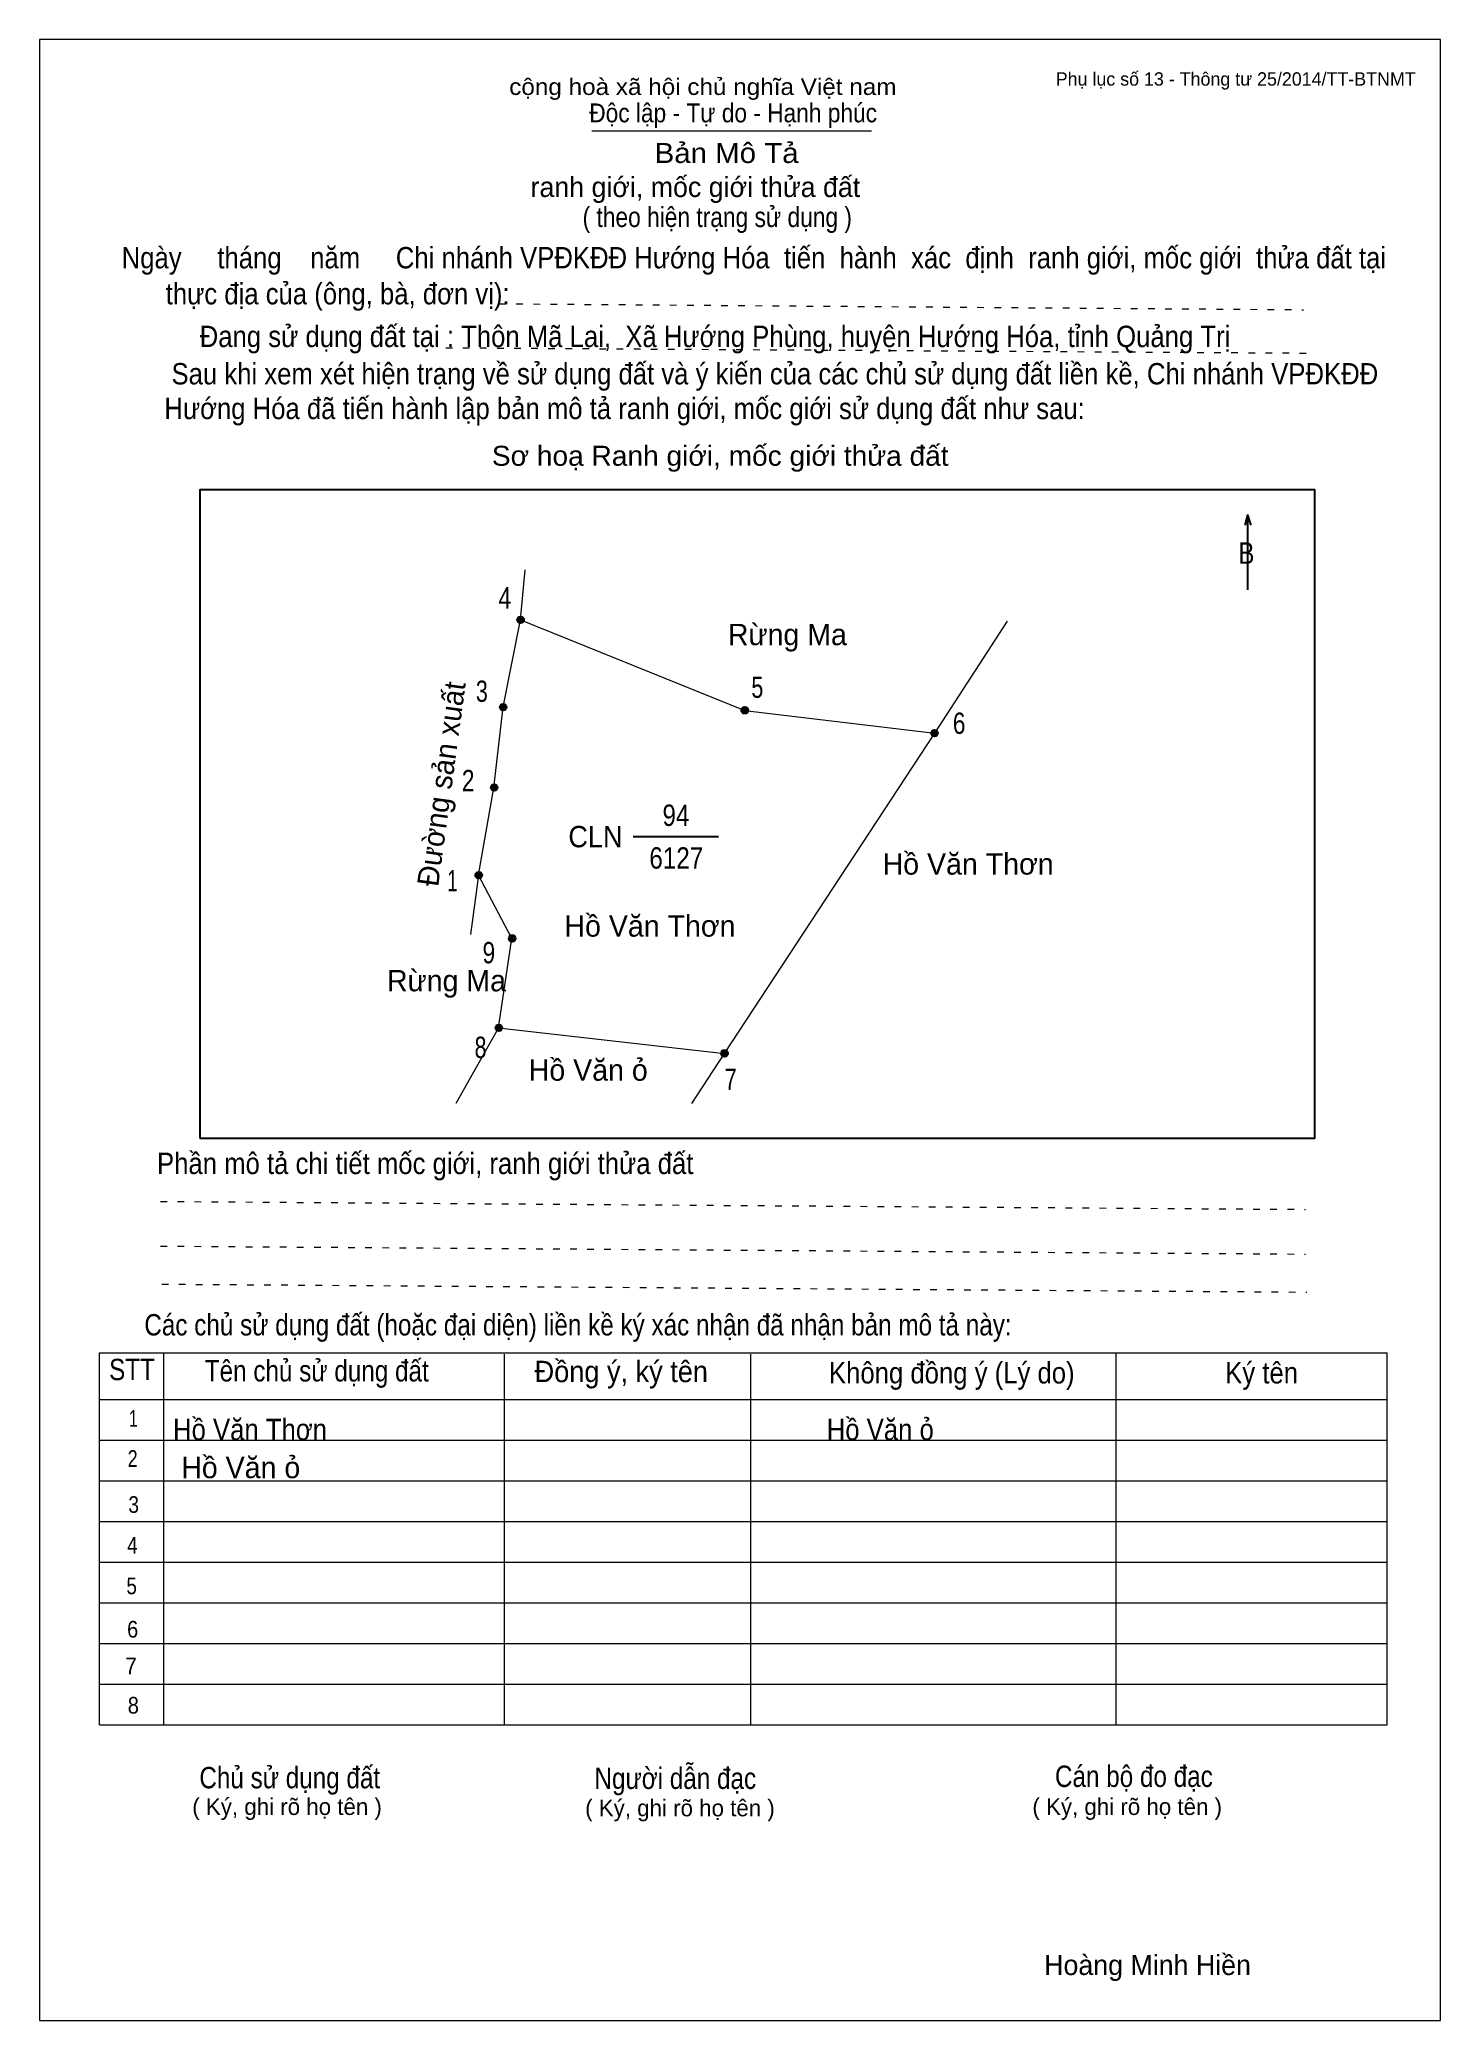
# Model space of a CAD drawing. Header units: centimetres. Extents: x 0 to 21, y 0 to 29.7.
import ezdxf
from ezdxf.enums import TextEntityAlignment as Align

# ---------------------------------------------------------------- set-up
doc = ezdxf.new("R2010")
doc.units = ezdxf.units.CM
doc.header["$LTSCALE"] = 0.13
doc.linetypes.add('DOTTED', pattern=[1.5, 0.3, -1.2])
for name, color, linetype, lineweight in [('1', 7, 'Continuous', 13), ('32', 7, 'Continuous', 25), ('33', 7, 'Continuous', 25), ('6', 7, 'Continuous', 13), ('62', 7, 'Continuous', 13)]:
    doc.layers.add(name, color=color, linetype=linetype, lineweight=lineweight)
doc.layers.add('34', color=7, linetype='Continuous')
doc.layers.add('63', color=7, linetype='Continuous')

msp = doc.modelspace()

# ---------------------------------------------------------------- hatches: boundary and pattern name
at = {"layer": '32'}
for points in [[(7.2612, 21, 1), (7.1612, 21, 1)], [(6.9991, 19.6894, 1), (6.8991, 19.6894, 1)], [(10.6205, 19.6432, 1), (10.5205, 19.6432, 1)], [(13.4669, 19.3019, 1), (13.3669, 19.3019, 1)], [(6.865, 18.4847, 1), (6.765, 18.4847, 1)], [(6.6331, 17.1708, 1), (6.5331, 17.1708, 1)], [(7.1345, 16.2242, 1), (7.0345, 16.2242, 1)], [(6.9334, 14.8835, 1), (6.8334, 14.8835, 1)], [(10.3195, 14.5, 1), (10.2195, 14.5, 1)]]:
    msp.add_hatch(color=256, dxfattribs=at).paths.add_polyline_path(points)

# ---------------------------------------------------------------- linework, layer by layer
at = {"layer": '1'}
msp.add_lwpolyline([(21, 0), (21, 29.7), (0, 29.7), (0, 0)], close=True, dxfattribs=at)
at = {"layer": '32'}
for centre in [(7.2112, 21), (6.9491, 19.6894), (10.5705, 19.6432), (13.4169, 19.3019), (6.815, 18.4847), (6.5831, 17.1708), (7.0845, 16.2242), (6.8834, 14.8835), (10.2695, 14.5)]:
    msp.add_circle(centre, 0.05, dxfattribs=at)
at = {"layer": '33'}
msp.add_line((8.9, 17.75), (10.18, 17.75), dxfattribs=at)
at = {"layer": '6'}
for p, q in [((7.21, 21), (7.28, 21.75)), ((6.58, 17.17), (6.46, 16.28)), ((6.88, 14.88), (6.24, 13.75)), ((6.88, 14.88), (10.27, 14.5))]:
    msp.add_line(p, q, dxfattribs=at)
for points in [[(6.88, 14.88), (7.08, 16.22), (6.58, 17.17), (6.81, 18.48), (6.95, 19.69), (7.21, 21)], [(7.21, 21), (10.57, 19.64), (13.42, 19.3)], [(9.78, 13.75), (10.27, 14.5), (13.42, 19.3), (14.51, 20.98)]]:
    msp.add_lwpolyline(points, dxfattribs=at)
at = {"layer": '62'}
for p, q in [((8.28, 28.33), (12.47, 28.33)), ((0.9, 10.01), (20.2, 10.01)), ((0.9, 4.43), (0.9, 10.01)), ((1.86, 4.43), (1.86, 10.01)), ((6.97, 4.43), (6.97, 9.99)), ((10.66, 4.43), (10.66, 9.99)), ((16.14, 4.43), (16.14, 10.01)), ((20.2, 4.43), (20.2, 10.01)), ((0.9, 9.31), (20.2, 9.31)), ((0.9, 8.7), (20.2, 8.7)), ((0.9, 8.09), (20.2, 8.09)), ((0.9, 7.48), (20.2, 7.48)), ((0.9, 6.87), (20.2, 6.87)), ((0.9, 6.26), (20.2, 6.26)), ((0.9, 5.65), (20.2, 5.65)), ((0.9, 5.04), (20.2, 5.04)), ((0.9, 4.43), (20.2, 4.43))]:
    msp.add_line(p, q, dxfattribs=at)
at = {"layer": '62', "linetype": 'DOTTED'}
for p, q in [((6.89, 25.74), (18.95, 25.65)), ((6.09, 25.08), (19.04, 25)), ((1.81, 12.28), (18.98, 12.16)), ((1.81, 11.61), (18.98, 11.49)), ((1.83, 11.04), (19, 10.92))]:
    msp.add_line(p, q, dxfattribs=at)
at = {"layer": '62', "lineweight": 25}
for p, q in [((18.11, 22.58), (18.11, 21.45)), ((18.11, 22.57), (18.07, 22.42)), ((18.11, 22.57), (18.16, 22.42))]:
    msp.add_line(p, q, dxfattribs=at)
msp.add_lwpolyline([(2.4, 13.23), (19.12, 13.23), (19.12, 22.95), (2.4, 22.95)], close=True, dxfattribs=at)

# ---------------------------------------------------------------- texts
at = {"layer": '32'}
for s, width, p in [('4', 0.8, (6.975, 21.17)), ('3', 0.75, (6.63, 19.77)), ('5', 0.75, (10.76, 19.83)), ('6', 0.8, (13.785, 19.29)), ('2', 0.8, (6.425, 18.43)), ('1', 0.65, (6.19, 16.93)), ('9', 0.8, (6.735, 15.85)), ('8', 0.75, (6.61, 14.43)), ('7', 0.75, (10.36, 13.95))]:
    msp.add_text(s, height=0.32, dxfattribs=dict(at, width=width)).set_placement(p, align=Align.CENTER)
at = {"layer": '33'}
for s, p in [('Rừng Ma', (11.21, 20.62)), ('Rừng Ma', (11.21, 20.62)), ('Hồ Văn Thơn', (13.92, 17.18)), ('Hồ Văn Thơn', (9.15, 16.25)), ('Rừng Ma', (6.1, 15.43)), ('Hồ Văn ỏ', (8.225, 14.09)), ('Hồ Văn ỏ', (3.015, 8.13))]:
    msp.add_text(s, height=0.32, dxfattribs=at).set_placement(p, align=Align.CENTER)
msp.add_text('Đường sản xuất', height=0.3199, rotation=82.295, dxfattribs=at).set_placement((6.1814, 18.5186), align=Align.CENTER)
at = {"layer": '33', "width": 0.85}
for s, p in [('94', (9.54, 17.91)), ('6127', (9.545, 17.27))]:
    msp.add_text(s, height=0.32, dxfattribs=at).set_placement(p, align=Align.CENTER)
at = {"layer": '33', "width": 0.95}
msp.add_text('CLN', height=0.32, dxfattribs=at).set_placement((8.74, 17.59), align=Align.RIGHT)
at = {"layer": '34', "width": 0.9}
for s, p in [('Hồ Văn Thơn', (2, 8.7)), ('Hồ Văn ỏ', (11.8, 8.7))]:
    msp.add_text(s, height=0.32, dxfattribs=at).set_placement(p)
at = {"layer": '62'}
for s, height, width, p in [('cộng hoà xã hội chủ nghĩa Việt nam', 0.2474, 1.1, (7.04, 28.87)), ('Độc lập - Tự do - Hạnh phúc', 0.2828, 0.9, (8.24, 28.46)), ('Bản Mô Tả', 0.3, 1.1, (9.22, 27.85)), ('( theo hiện trạng sử dụng )', 0.3, 0.85, (8.14, 26.89)), ('Ngày     tháng    năm     Chi nhánh VPĐKĐĐ Hướng Hóa  tiến  hành  xác  định  ranh giới, mốc giới  thửa đất tại ', 0.32, 0.9, (1.23, 26.27)), ('thực địa của (ông, bà, đơn vị): ', 0.32, 0.9, (1.89, 25.73)), ('Đang sử dụng đất tại : Thôn Mã Lai,  Xã Hướng Phùng, huyện Hướng Hóa, tỉnh Quảng Trị', 0.32, 0.9, (2.4, 25.09)), (' Sau khi xem xét hiện trạng về sử dụng đất và ý kiến của các chủ sử dụng đất liền kề, Chi nhánh VPĐKĐĐ ', 0.32, 0.9, (1.87, 24.53)), ('Hướng Hóa đã tiến hành lập bản mô tả ranh giới, mốc giới sử dụng đất như sau:', 0.32, 0.9, (1.87, 24.01)), ('Sơ hoạ Ranh giới, mốc giới thửa đất', 0.3, 1.05, (6.78, 23.31)), ('B', 0.32, 0.85, (17.97, 21.84)), ('Phần mô tả chi tiết mốc giới, ranh giới thửa đất ', 0.32, 0.9, (1.76, 12.69)), ('Các chủ sử dụng đất (hoặc đại diện) liền kề ký xác nhận đã nhận bản mô tả này:', 0.32, 0.85, (1.57, 10.27))]:
    msp.add_text(s, height=height, dxfattribs=dict(at, width=width)).set_placement(p)
msp.add_text('ranh giới, mốc giới thửa đất', height=0.3, dxfattribs=at).set_placement((7.36, 27.34))
for s, height, width, p in [('STT', 0.32, 0.85, (1.385, 9.6)), ('Tên chủ sử dụng đất', 0.32, 0.85, (4.155, 9.58)), ('Đồng ý, ký tên', 0.32, 0.95, (8.72, 9.57)), ('Không đồng ý (Lý do)', 0.32, 0.9, (13.675, 9.55)), ('Ký tên', 0.32, 0.9, (18.32, 9.55)), ('1', 0.25, 0.7, (1.405, 8.9)), ('2', 0.25, 0.8, (1.395, 8.3)), ('3', 0.25, 0.85, (1.41, 7.61)), ('4', 0.25, 0.85, (1.39, 7)), ('5', 0.25, 0.85, (1.38, 6.39)), ('6', 0.25, 0.9, (1.395, 5.74)), ('7', 0.25, 0.95, (1.37, 5.19)), ('8', 0.25, 0.9, (1.405, 4.6)), ('Người dẫn đạc', 0.32, 0.85, (9.53, 3.47)), ('Chủ sử dụng đất', 0.32, 0.85, (3.75, 3.48)), ('Cán bộ đo đạc', 0.32, 0.85, (16.405, 3.5))]:
    msp.add_text(s, height=height, dxfattribs=dict(at, width=width)).set_placement(p, align=Align.CENTER)
for p in [(3.71, 3.08), (9.6, 3.06), (16.305, 3.08)]:
    msp.add_text('( Ký, ghi rõ họ tên )', height=0.25, dxfattribs=at).set_placement(p, align=Align.CENTER)
at = {"layer": '63'}
msp.add_text('Phụ lục số 13 - Thông tư 25/2014/TT-BTNMT', height=0.2, dxfattribs=at).set_placement((20.63, 29.01), align=Align.RIGHT)
msp.add_text('Hoàng Minh Hiền', height=0.3, dxfattribs=at).set_placement((16.61, 0.68), align=Align.CENTER)

doc.saveas('drawing.dxf')
